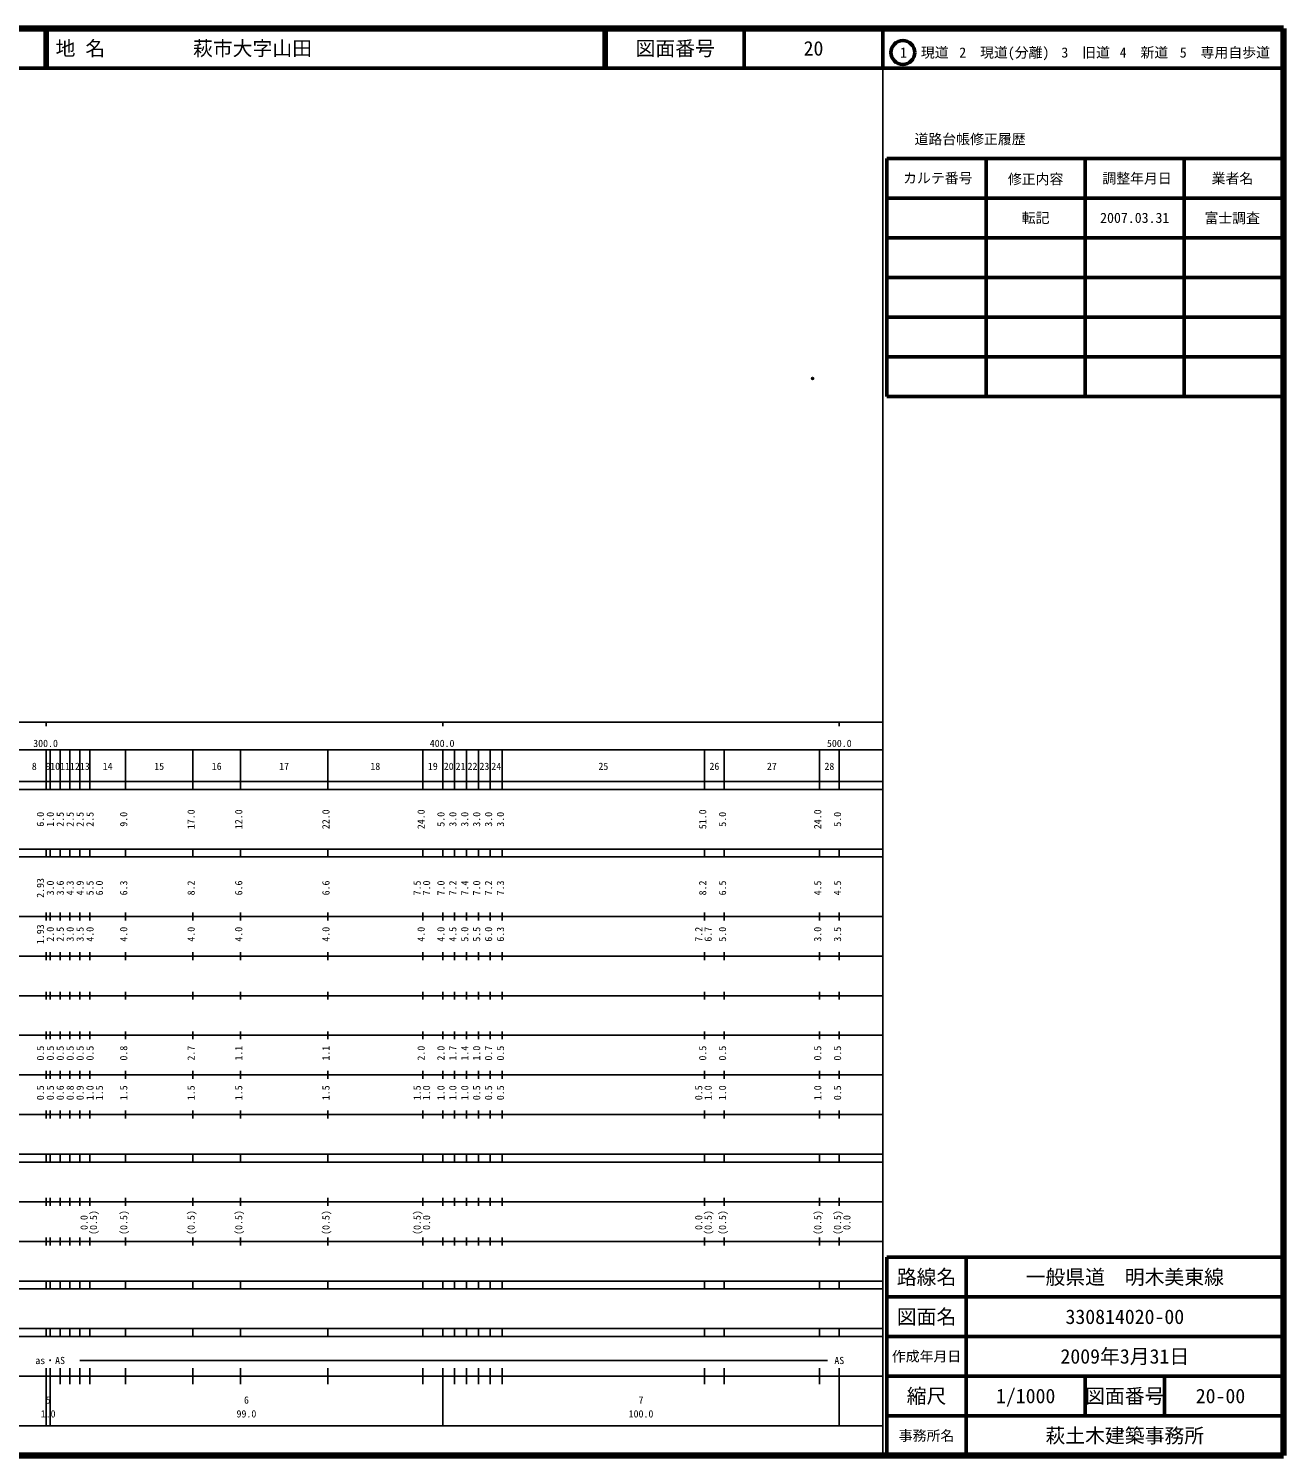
# Model space of a CAD drawing. Units: millimetres on the paper. Extents: x 40 to 680, y 20 to 380.
# Drawn here: x 363.6 to 680, y 20 to 380 of the extents above; entities that cross this region are included whole.
import ezdxf
from ezdxf.enums import TextEntityAlignment as Align

# ---------------------------------------------------------------- set-up
doc = ezdxf.new("R2010")
doc.units = ezdxf.units.MM
doc.header["$PDMODE"] = 32
doc.header["$PDSIZE"] = 0.5
doc.layers.add('M-OTRS', color=6, linetype='Continuous')
doc.layers.add('M-TTL-TXT', color=7, linetype='Continuous')
for name, color, linetype, lineweight in [('M-TTL', 2, 'Continuous', 140), ('M-TTL-BAND', 7, 'Continuous', 25), ('M-TTL-FRAM', 2, 'Continuous', 50), ('M-TTL-LINE', 7, 'Continuous', 50)]:
    doc.layers.add(name, color=color, linetype=linetype, lineweight=lineweight)
doc.styles.add('ＭＳ ゴシック', font='')
doc.styles.get('ＭＳ ゴシック').set_extended_font_data('MS Gothic')

msp = doc.modelspace()

# ---------------------------------------------------------------- linework, layer by layer
at = {"layer": 'M-OTRS'}
msp.add_point((561.277, 291.722), dxfattribs=at)
at = {"layer": 'M-TTL'}
for p, q in [((680, 380), (40, 380)), ((680, 20), (680, 380)), ((40, 20), (680, 20))]:
    msp.add_line(p, q, dxfattribs=at)
at = {"layer": 'M-TTL-BAND'}
for p, q in [((579, 20), (579, 370)), ((40, 205), (579, 205)), ((368, 205), (368, 204)), ((468, 205), (468, 204)), ((568, 205), (568, 204)), ((68, 198), (579, 198)), ((368, 188), (368, 198)), ((369, 188), (369, 198)), ((371.5, 188), (371.5, 198)), ((374, 188), (374, 198)), ((376.5, 188), (376.5, 198)), ((379, 188), (379, 198)), ((388, 188), (388, 198)), ((405, 188), (405, 198)), ((417, 188), (417, 198)), ((439, 188), (439, 198)), ((463, 188), (463, 198)), ((468, 188), (468, 198)), ((471, 188), (471, 198)), ((474, 188), (474, 198)), ((477, 188), (477, 198)), ((480, 188), (480, 198)), ((483, 188), (483, 198)), ((534, 188), (534, 198)), ((539, 188), (539, 198)), ((563, 188), (563, 198)), ((568, 188), (568, 198)), ((40, 190), (579, 190)), ((40, 188), (579, 188)), ((40, 173), (579, 173)), ((368, 171), (368, 173)), ((369, 171), (369, 173)), ((371.5, 171), (371.5, 173)), ((374, 171), (374, 173)), ((376.5, 171), (376.5, 173)), ((379, 171), (379, 173)), ((388, 171), (388, 173)), ((405, 171), (405, 173)), ((417, 171), (417, 173)), ((439, 171), (439, 173)), ((463, 171), (463, 173)), ((468, 171), (468, 173)), ((471, 171), (471, 173)), ((474, 171), (474, 173)), ((477, 171), (477, 173)), ((480, 171), (480, 173)), ((483, 171), (483, 173)), ((534, 171), (534, 173)), ((539, 171), (539, 173)), ((563, 171), (563, 173)), ((568, 171), (568, 173)), ((40, 171), (579, 171)), ((40, 156), (579, 156)), ((368, 155), (368, 157)), ((369, 155), (369, 157)), ((371.5, 155), (371.5, 157)), ((374, 155), (374, 157)), ((376.5, 155), (376.5, 157)), ((379, 155), (379, 157)), ((388, 155), (388, 157)), ((405, 155), (405, 157)), ((417, 155), (417, 157)), ((439, 155), (439, 157)), ((463, 155), (463, 157)), ((468, 155), (468, 157)), ((471, 155), (471, 157)), ((474, 155), (474, 157)), ((477, 155), (477, 157)), ((480, 155), (480, 157)), ((483, 155), (483, 157)), ((534, 155), (534, 157)), ((539, 155), (539, 157)), ((563, 155), (563, 157)), ((568, 155), (568, 157)), ((46, 146), (579, 146)), ((368, 145), (368, 147)), ((369, 145), (369, 147)), ((371.5, 145), (371.5, 147)), ((374, 145), (374, 147)), ((376.5, 145), (376.5, 147)), ((379, 145), (379, 147)), ((388, 145), (388, 147)), ((405, 145), (405, 147)), ((417, 145), (417, 147)), ((439, 145), (439, 147)), ((463, 145), (463, 147)), ((468, 145), (468, 147)), ((471, 145), (471, 147)), ((474, 145), (474, 147)), ((477, 145), (477, 147)), ((480, 145), (480, 147)), ((483, 145), (483, 147)), ((534, 145), (534, 147)), ((539, 145), (539, 147)), ((563, 145), (563, 147)), ((568, 145), (568, 147)), ((368, 135), (368, 137)), ((369, 135), (369, 137)), ((371.5, 135), (371.5, 137)), ((374, 135), (374, 137)), ((376.5, 135), (376.5, 137)), ((379, 135), (379, 137)), ((388, 135), (388, 137)), ((405, 135), (405, 137)), ((417, 135), (417, 137)), ((439, 135), (439, 137)), ((463, 135), (463, 137)), ((468, 135), (468, 137)), ((471, 135), (471, 137)), ((474, 135), (474, 137)), ((477, 135), (477, 137)), ((480, 135), (480, 137)), ((483, 135), (483, 137)), ((534, 135), (534, 137)), ((539, 135), (539, 137)), ((563, 135), (563, 137)), ((568, 135), (568, 137)), ((52, 136), (579, 136)), ((46, 126), (579, 126)), ((368, 125), (368, 127)), ((369, 125), (369, 127)), ((371.5, 125), (371.5, 127)), ((374, 125), (374, 127)), ((376.5, 125), (376.5, 127)), ((379, 125), (379, 127)), ((388, 125), (388, 127)), ((405, 125), (405, 127)), ((417, 125), (417, 127)), ((439, 125), (439, 127)), ((463, 125), (463, 127)), ((468, 125), (468, 127)), ((471, 125), (471, 127)), ((474, 125), (474, 127)), ((477, 125), (477, 127)), ((480, 125), (480, 127)), ((483, 125), (483, 127)), ((534, 125), (534, 127)), ((539, 125), (539, 127)), ((563, 125), (563, 127)), ((568, 125), (568, 127)), ((52, 116), (579, 116)), ((368, 115), (368, 117)), ((369, 115), (369, 117)), ((371.5, 115), (371.5, 117)), ((374, 115), (374, 117)), ((376.5, 115), (376.5, 117)), ((379, 115), (379, 117)), ((388, 115), (388, 117)), ((405, 115), (405, 117)), ((417, 115), (417, 117)), ((439, 115), (439, 117)), ((463, 115), (463, 117)), ((468, 115), (468, 117)), ((471, 115), (471, 117)), ((474, 115), (474, 117)), ((477, 115), (477, 117)), ((480, 115), (480, 117)), ((483, 115), (483, 117)), ((534, 115), (534, 117)), ((539, 115), (539, 117)), ((563, 115), (563, 117)), ((568, 115), (568, 117)), ((46, 106), (579, 106)), ((368, 105), (368, 107)), ((369, 105), (369, 107)), ((371.5, 105), (371.5, 107)), ((374, 105), (374, 107)), ((376.5, 105), (376.5, 107)), ((379, 105), (379, 107)), ((388, 105), (388, 107)), ((405, 105), (405, 107)), ((417, 105), (417, 107)), ((439, 105), (439, 107)), ((463, 105), (463, 107)), ((468, 105), (468, 107)), ((471, 105), (471, 107)), ((474, 105), (474, 107)), ((477, 105), (477, 107)), ((480, 105), (480, 107)), ((483, 105), (483, 107)), ((534, 105), (534, 107)), ((539, 105), (539, 107)), ((563, 105), (563, 107)), ((568, 105), (568, 107)), ((40, 96), (579, 96)), ((40, 94), (579, 94)), ((368, 94), (368, 96)), ((369, 94), (369, 96)), ((371.5, 94), (371.5, 96)), ((374, 94), (374, 96)), ((376.5, 94), (376.5, 96)), ((379, 94), (379, 96)), ((388, 94), (388, 96)), ((405, 94), (405, 96)), ((417, 94), (417, 96)), ((439, 94), (439, 96)), ((463, 94), (463, 96)), ((468, 94), (468, 96)), ((471, 94), (471, 96)), ((474, 94), (474, 96)), ((477, 94), (477, 96)), ((480, 94), (480, 96)), ((483, 94), (483, 96)), ((534, 94), (534, 96)), ((539, 94), (539, 96)), ((563, 94), (563, 96)), ((568, 94), (568, 96)), ((49, 84), (579, 84)), ((368, 83), (368, 85)), ((369, 83), (369, 85)), ((371.5, 83), (371.5, 85)), ((374, 83), (374, 85)), ((376.5, 83), (376.5, 85)), ((379, 83), (379, 85)), ((388, 83), (388, 85)), ((405, 83), (405, 85)), ((417, 83), (417, 85)), ((439, 83), (439, 85)), ((463, 83), (463, 85)), ((468, 83), (468, 85)), ((471, 83), (471, 85)), ((474, 83), (474, 85)), ((477, 83), (477, 85)), ((480, 83), (480, 85)), ((483, 83), (483, 85)), ((534, 83), (534, 85)), ((539, 83), (539, 85)), ((563, 83), (563, 85)), ((568, 83), (568, 85)), ((40, 74), (579, 74)), ((368, 73), (368, 75)), ((369, 73), (369, 75)), ((371.5, 73), (371.5, 75)), ((374, 73), (374, 75)), ((376.5, 73), (376.5, 75)), ((379, 73), (379, 75)), ((388, 73), (388, 75)), ((405, 73), (405, 75)), ((417, 73), (417, 75)), ((439, 73), (439, 75)), ((463, 73), (463, 75)), ((468, 73), (468, 75)), ((471, 73), (471, 75)), ((474, 73), (474, 75)), ((477, 73), (477, 75)), ((480, 73), (480, 75)), ((483, 73), (483, 75)), ((534, 73), (534, 75)), ((539, 73), (539, 75)), ((563, 73), (563, 75)), ((568, 73), (568, 75)), ((40, 64), (579, 64)), ((40, 62), (579, 62)), ((368, 62), (368, 64)), ((369, 62), (369, 64)), ((371.5, 62), (371.5, 64)), ((374, 62), (374, 64)), ((376.5, 62), (376.5, 64)), ((379, 62), (379, 64)), ((388, 62), (388, 64)), ((405, 62), (405, 64)), ((417, 62), (417, 64)), ((439, 62), (439, 64)), ((463, 62), (463, 64)), ((468, 62), (468, 64)), ((471, 62), (471, 64)), ((474, 62), (474, 64)), ((477, 62), (477, 64)), ((480, 62), (480, 64)), ((483, 62), (483, 64)), ((534, 62), (534, 64)), ((539, 62), (539, 64)), ((563, 62), (563, 64)), ((568, 62), (568, 64)), ((40, 52), (579, 52)), ((368, 50), (368, 52)), ((369, 50), (369, 52)), ((371.5, 50), (371.5, 52)), ((374, 50), (374, 52)), ((376.5, 50), (376.5, 52)), ((379, 50), (379, 52)), ((388, 50), (388, 52)), ((405, 50), (405, 52)), ((417, 50), (417, 52)), ((439, 50), (439, 52)), ((463, 50), (463, 52)), ((468, 50), (468, 52)), ((471, 50), (471, 52)), ((474, 50), (474, 52)), ((477, 50), (477, 52)), ((480, 50), (480, 52)), ((483, 50), (483, 52)), ((534, 50), (534, 52)), ((539, 50), (539, 52)), ((563, 50), (563, 52)), ((568, 50), (568, 52)), ((40, 50), (579, 50)), ((376.5, 44), (565, 44)), ((40, 40), (579, 40)), ((368, 27.5), (368, 42)), ((369, 27.5), (369, 42)), ((371.5, 38), (371.5, 42)), ((374, 38), (374, 42)), ((376.5, 38), (376.5, 42)), ((379, 38), (379, 42)), ((388, 38), (388, 42)), ((405, 38), (405, 42)), ((417, 38), (417, 42)), ((439, 38), (439, 42)), ((463, 38), (463, 42)), ((468, 27.5), (468, 42)), ((471, 38), (471, 42)), ((474, 38), (474, 42)), ((477, 38), (477, 42)), ((480, 38), (480, 42)), ((483, 38), (483, 42)), ((534, 38), (534, 42)), ((539, 38), (539, 42)), ((563, 38), (563, 42)), ((568, 27.5), (568, 42)), ((68, 27.5), (579, 27.5))]:
    msp.add_line(p, q, dxfattribs=at)
at = {"layer": 'M-TTL-FRAM'}
for p, q in [((580, 347.197), (580, 287.197)), ((580, 347.197), (680, 347.197)), ((580, 287.197), (680, 287.197)), ((680, 70), (580, 70)), ((580, 70), (580, 20))]:
    msp.add_line(p, q, dxfattribs=at)
at = {"layer": 'M-TTL-LINE'}
for p, q in [((367.75, 380), (367.75, 370)), ((368.25, 380), (368.25, 370)), ((508.747, 380), (508.747, 370)), ((509.247, 380), (509.247, 370)), ((543.997, 380), (543.997, 370)), ((579, 380), (579, 370)), ((40, 370), (680, 370)), ((605, 347.197), (605, 287.197)), ((630, 347.197), (630, 287.197)), ((655, 347.197), (655, 287.197)), ((580, 337.197), (680, 337.197)), ((580, 327.197), (680, 327.197)), ((580, 317.197), (680, 317.197)), ((580, 307.197), (680, 307.197)), ((580, 297.197), (680, 297.197)), ((600, 70), (600, 20)), ((680, 60), (580, 60)), ((680, 50), (580, 50)), ((680, 40), (580, 40)), ((630, 40), (630, 30)), ((650, 40), (650, 30)), ((680, 30), (580, 30))]:
    msp.add_line(p, q, dxfattribs=at)
msp.add_circle((584.031, 373.958), 3, dxfattribs=at)

# ---------------------------------------------------------------- texts
at = {"layer": 'M-TTL-BAND', "style": 'ＭＳ ゴシック'}
for s, p in [('300.0', (367.844, 198.195)), ('400.0', (467.844, 198.195)), ('500.0', (568, 198.195)), ('8', (365, 192.405)), ('9', (368.5, 192.405)), ('10', (370.25, 192.405)), ('11', (372.75, 192.405)), ('12', (375.25, 192.405)), ('13', (377.75, 192.405)), ('14', (383.5, 192.405)), ('15', (396.5, 192.405)), ('16', (411, 192.405)), ('17', (428, 192.405)), ('18', (451, 192.405)), ('19', (465.5, 192.405)), ('20', (469.5, 192.405)), ('21', (472.5, 192.405)), ('22', (475.5, 192.405)), ('23', (478.5, 192.405)), ('24', (481.5, 192.405)), ('25', (508.5, 192.405)), ('26', (536.5, 192.405)), ('27', (551, 192.405)), ('28', (565.5, 192.405)), ('as・AS', (369, 42.5)), ('AS', (568, 42.5)), ('5', (368.5, 32.523)), ('6', (418.5, 32.523)), ('7', (518, 32.523)), ('1.0', (368.5, 29.033)), ('99.0', (418.5, 29.033)), ('100.0', (518, 29.033))]:
    msp.add_text(s, height=1.833, dxfattribs=at).set_placement(p, align=Align.BOTTOM_CENTER)
for s, p in [('6.0', (368, 180.5)), ('1.0', (370.5, 180.5)), ('2.5', (373, 180.5)), ('2.5', (375.5, 180.5)), ('2.5', (378, 180.5)), ('2.5', (380.5, 180.5)), ('9.0', (389, 180.5)), ('17.0', (406, 180.5)), ('12.0', (418, 180.5)), ('22.0', (440, 180.5)), ('24.0', (464, 180.5)), ('5.0', (469, 180.5)), ('3.0', (472, 180.5)), ('3.0', (475, 180.5)), ('3.0', (478, 180.5)), ('3.0', (481, 180.5)), ('3.0', (484, 180.5)), ('51.0', (535, 180.5)), ('5.0', (540, 180.5)), ('24.0', (564, 180.5)), ('5.0', (569, 180.5)), ('2.93', (368, 163.174)), ('3.0', (370.5, 163.174)), ('3.6', (373, 163.174)), ('4.3', (375.5, 163.174)), ('4.9', (378, 163.174)), ('5.5', (380.5, 163.174)), ('6.0', (382.87, 163.174)), ('6.3', (389, 163.174)), ('8.2', (406, 163.174)), ('6.6', (418, 163.174)), ('6.6', (440, 163.174)), ('7.5', (463, 163.174)), ('7.0', (465.37, 163.174)), ('7.0', (469, 163.174)), ('7.2', (472, 163.174)), ('7.4', (475, 163.174)), ('7.0', (478, 163.174)), ('7.2', (481, 163.174)), ('7.3', (484, 163.174)), ('8.2', (535, 163.174)), ('6.5', (540, 163.174)), ('4.5', (564, 163.174)), ('4.5', (569, 163.174)), ('1.93', (368, 151.5)), ('2.0', (370.5, 151.5)), ('2.5', (373, 151.5)), ('3.0', (375.5, 151.5)), ('3.5', (378, 151.5)), ('4.0', (380.5, 151.5)), ('4.0', (389, 151.5)), ('4.0', (406, 151.5)), ('4.0', (418, 151.5)), ('4.0', (440, 151.5)), ('4.0', (464, 151.5)), ('4.0', (469, 151.5)), ('4.5', (472, 151.5)), ('5.0', (475, 151.5)), ('5.5', (478, 151.5)), ('6.0', (481, 151.5)), ('6.3', (484, 151.5)), ('7.2', (534, 151.5)), ('6.7', (536.37, 151.5)), ('5.0', (540, 151.5)), ('3.0', (564, 151.5)), ('3.5', (569, 151.5)), ('0.5', (368, 121.5)), ('0.5', (370.5, 121.5)), ('0.5', (373, 121.5)), ('0.5', (375.5, 121.5)), ('0.5', (378, 121.5)), ('0.5', (380.5, 121.5)), ('0.8', (389, 121.5)), ('2.7', (406, 121.5)), ('1.1', (418, 121.5)), ('1.1', (440, 121.5)), ('2.0', (464, 121.5)), ('2.0', (469, 121.5)), ('1.7', (472, 121.5)), ('1.4', (475, 121.5)), ('1.0', (478, 121.5)), ('0.7', (481, 121.5)), ('0.5', (484, 121.5)), ('0.5', (535, 121.5)), ('0.5', (540, 121.5)), ('0.5', (564, 121.5)), ('0.5', (569, 121.5)), ('0.5', (368, 111.5)), ('0.5', (370.5, 111.5)), ('0.6', (373, 111.5)), ('0.8', (375.5, 111.5)), ('0.9', (378, 111.5)), ('1.0', (380.5, 111.5)), ('1.5', (382.87, 111.5)), ('1.5', (389, 111.5)), ('1.5', (406, 111.5)), ('1.5', (418, 111.5)), ('1.5', (440, 111.5)), ('1.5', (463, 111.5)), ('1.0', (465.37, 111.5)), ('1.0', (469, 111.5)), ('1.0', (472, 111.5)), ('1.0', (475, 111.5)), ('0.5', (478, 111.5)), ('0.5', (481, 111.5)), ('0.5', (484, 111.5)), ('0.5', (534, 111.5)), ('1.0', (536.37, 111.5)), ('1.0', (540, 111.5)), ('1.0', (564, 111.5)), ('0.5', (569, 111.5)), ('0.0', (379, 78.764)), ('(0.5)', (381.37, 78.764)), ('(0.5)', (389, 78.764)), ('(0.5)', (406, 78.764)), ('(0.5)', (418, 78.764)), ('(0.5)', (440, 78.764)), ('(0.5)', (463, 78.764)), ('0.0', (465.37, 78.764)), ('0.0', (534, 78.764)), ('(0.5)', (536.37, 78.764)), ('(0.5)', (540, 78.764)), ('(0.5)', (564, 78.764)), ('(0.5)', (569, 78.764)), ('0.0', (571.37, 78.764))]:
    msp.add_text(s, height=1.833, rotation=90, dxfattribs=at).set_placement(p, align=Align.BOTTOM_CENTER)
at = {"layer": 'M-TTL-TXT', "style": 'ＭＳ ゴシック'}
for s, p in [('地 名', (370.38, 375)), ('萩市大字山田', (405.024, 375))]:
    msp.add_text(s, height=3.666, dxfattribs=at).set_placement(p, align=Align.MIDDLE_LEFT)
for s, height, p in [('図面番号', 3.666, (526.622, 375)), ('20', 3.666, (561.497, 375)), ('1\u3000現道', 2.566, (589.448, 373.958)), ('2\u3000現道(分離)', 2.566, (609.619, 373.958)), ('3\u3000旧道', 2.566, (630.121, 373.958)), ('4\u3000新道', 2.566, (644.824, 373.958)), ('5\u3000専用自歩道', 2.566, (665.228, 373.958)), ('道路台帳修正履歴', 2.566, (600.968, 352.113)), ('カルテ番号', 2.566, (592.839, 342.277)), ('修正内容', 2.566, (617.509, 342.023)), ('調整年月日', 2.566, (643.089, 342.197)), ('業者名', 2.566, (667.134, 342.197)), ('転記', 2.566, (617.5, 332.245)), ('2007.03.31', 2.566, (642.5, 332.245)), ('富士調査', 2.566, (667.077, 332.189)), ('路線名', 3.666, (590, 65)), ('路線名', 3.666, (590, 65)), ('一般県道\u3000明木美東線', 3.666, (640, 65)), ('図面名', 3.666, (590, 55)), ('図面名', 3.666, (590, 55)), ('330814020-00', 3.666, (640, 55)), ('2009年3月31日', 3.666, (640, 45)), ('作成年月日', 2.566, (590, 45)), ('作成年月日', 2.566, (590, 45)), ('縮尺', 3.666, (590, 35)), ('縮尺', 3.666, (590, 35)), ('1/1000', 3.666, (615, 35)), ('図面番号', 3.666, (640, 35)), ('図面番号', 3.666, (640, 35)), ('20-00', 3.666, (664.125, 35)), ('事務所名', 2.566, (590, 25)), ('事務所名', 2.566, (590, 25)), ('萩土木建築事務所', 3.666, (640, 25))]:
    msp.add_text(s, height=height, dxfattribs=at).set_placement(p, align=Align.MIDDLE_CENTER)

doc.saveas('drawing.dxf')
